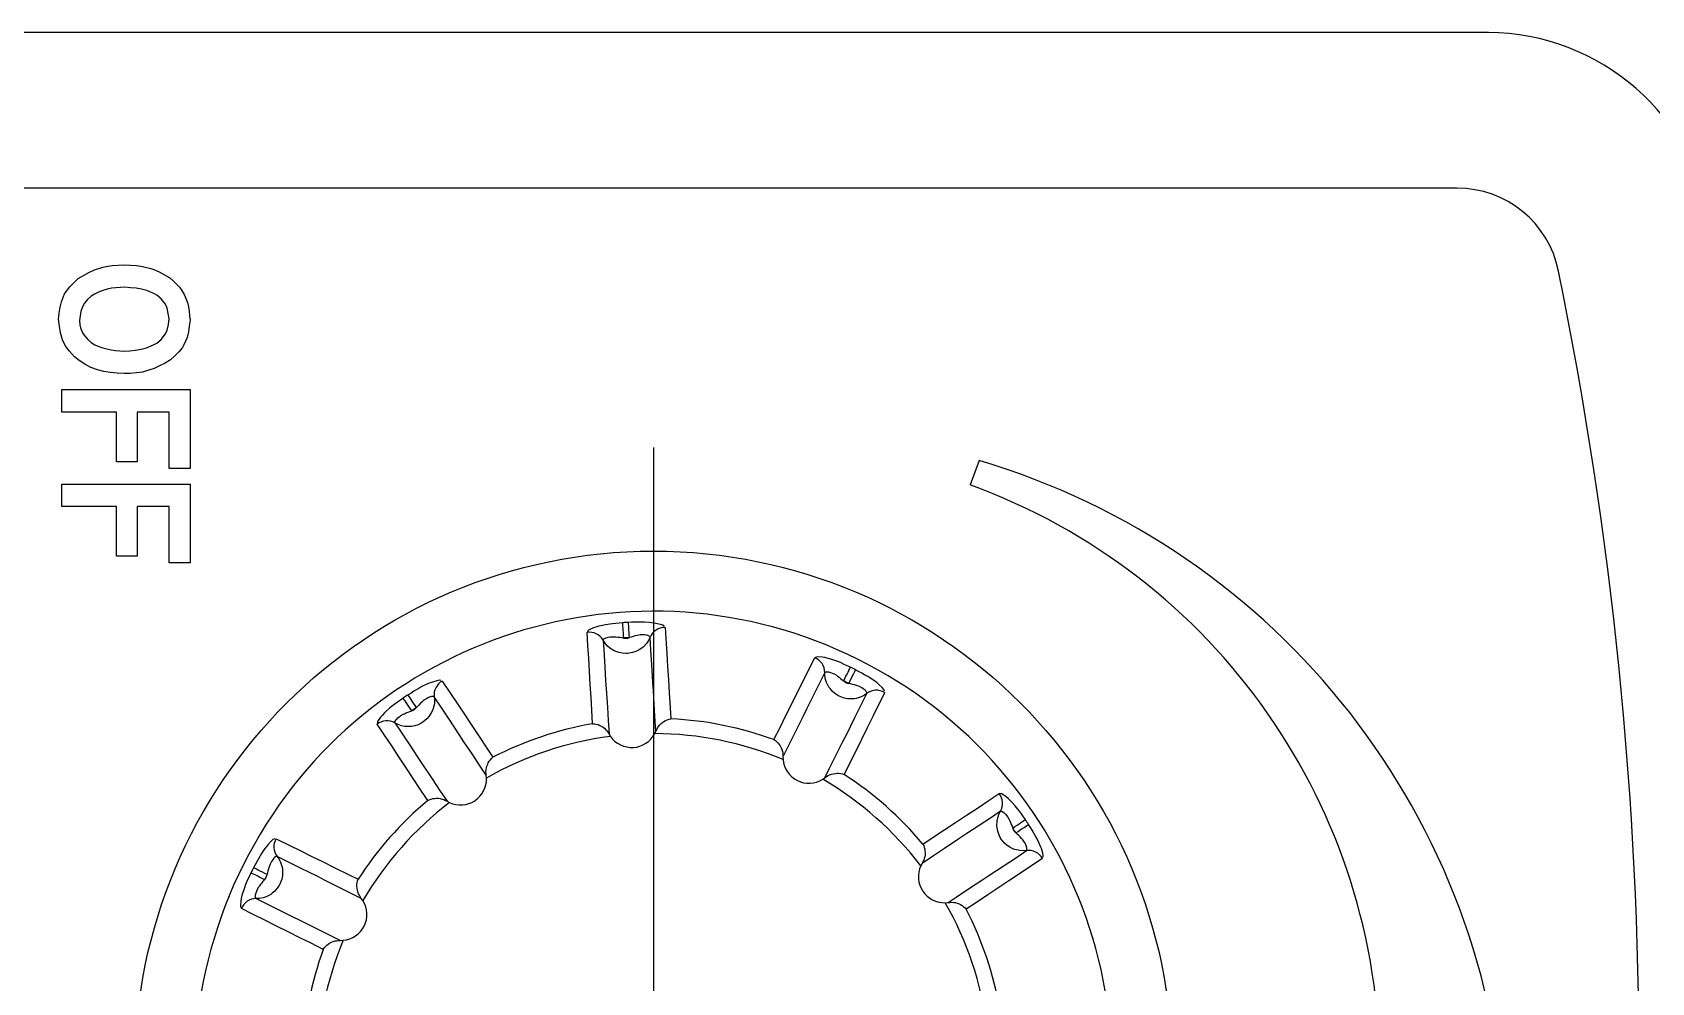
# Model space of a CAD drawing. Extents: x -57 to 333, y -79 to 81.
# Drawn here: x 245.22 to 276.43, y 63.13 to 81.45 of the extents above; entities that cross this region are included whole.
import ezdxf

# ---------------------------------------------------------------- set-up
doc = ezdxf.new("R2010")
doc.units = 0
doc.linetypes.add('CENTER', pattern=[50.8, 31.75, -6.35, 6.35, -6.35])
doc.layers.get('0').update_dxf_attribs({"linetype": 'CONTINUOUS'})
doc.layers.add('CENTER', color=1, linetype='CENTER')

msp = doc.modelspace()

# ---------------------------------------------------------------- linework, layer by layer
at = {"color": 7, "linetype": 'CONTINUOUS'}
for p, q in [((273.08, 81.452), (225.297, 81.452)), ((272.673, 78.452), (225.704, 78.452)), ((246.202, 76.767), (246.307, 76.823)), ((246.307, 76.823), (246.414, 76.873)), ((246.414, 76.873), (246.576, 76.929)), ((246.576, 76.929), (246.636, 76.942)), ((246.636, 76.942), (246.752, 76.959)), ((246.752, 76.959), (246.87, 76.968)), ((246.87, 76.968), (246.989, 76.973)), ((246.989, 76.973), (247.106, 76.967)), ((247.106, 76.967), (247.222, 76.957)), ((247.222, 76.957), (247.336, 76.942)), ((247.336, 76.942), (247.5, 76.902)), ((247.5, 76.902), (247.555, 76.882)), ((247.555, 76.882), (247.659, 76.835)), ((247.659, 76.835), (247.761, 76.78)), ((247.761, 76.78), (247.862, 76.722)), ((245.867, 76.459), (245.936, 76.546)), ((245.936, 76.546), (246.014, 76.628)), ((246.014, 76.628), (246.097, 76.707)), ((246.097, 76.707), (246.202, 76.767)), ((246.571, 76.48), (246.49, 76.448)), ((246.66, 76.505), (246.571, 76.48)), ((246.74, 76.52), (246.66, 76.505)), ((246.826, 76.53), (246.74, 76.52)), ((246.913, 76.537), (246.826, 76.53)), ((247, 76.541), (246.913, 76.537)), ((247.108, 76.532), (247, 76.541)), ((247.215, 76.52), (247.108, 76.532)), ((247.321, 76.503), (247.215, 76.52)), ((247.423, 76.476), (247.321, 76.503)), ((247.569, 76.413), (247.423, 76.476)), ((247.862, 76.722), (247.927, 76.666)), ((247.927, 76.666), (247.989, 76.608)), ((247.989, 76.608), (248.052, 76.54)), ((248.052, 76.54), (248.098, 76.477)), ((248.098, 76.477), (248.142, 76.403)), ((245.752, 76.153), (245.777, 76.262)), ((245.777, 76.262), (245.837, 76.411)), ((245.837, 76.411), (245.867, 76.459)), ((246.179, 76.162), (246.149, 76.074)), ((246.218, 76.231), (246.179, 76.162)), ((246.274, 76.299), (246.218, 76.231)), ((246.35, 76.366), (246.274, 76.299)), ((246.412, 76.408), (246.35, 76.366)), ((246.49, 76.448), (246.412, 76.408)), ((247.615, 76.385), (247.569, 76.413)), ((247.699, 76.316), (247.615, 76.385)), ((247.779, 76.212), (247.699, 76.316)), ((247.811, 76.14), (247.779, 76.212)), ((248.142, 76.403), (248.183, 76.312)), ((248.183, 76.312), (248.204, 76.245)), ((248.204, 76.245), (248.223, 76.162)), ((248.223, 76.162), (248.236, 76.077)), ((245.722, 75.924), (245.735, 76.039)), ((245.736, 75.792), (245.722, 75.924)), ((245.735, 76.039), (245.752, 76.153)), ((246.134, 75.988), (246.124, 75.9)), ((246.124, 75.9), (246.131, 75.818)), ((246.149, 76.074), (246.134, 75.988)), ((247.836, 76.037), (247.811, 76.14)), ((247.852, 75.93), (247.836, 76.037)), ((247.837, 75.82), (247.852, 75.93)), ((248.236, 76.077), (248.246, 75.992)), ((248.254, 75.906), (248.24, 75.792)), ((248.246, 75.992), (248.254, 75.906)), ((245.758, 75.662), (245.736, 75.792)), ((245.797, 75.528), (245.758, 75.662)), ((246.131, 75.818), (246.144, 75.756)), ((246.144, 75.756), (246.183, 75.661)), ((246.183, 75.661), (246.205, 75.624)), ((246.205, 75.624), (246.286, 75.531)), ((246.286, 75.531), (246.351, 75.478)), ((247.613, 75.465), (247.698, 75.535)), ((247.698, 75.535), (247.78, 75.642)), ((247.78, 75.642), (247.811, 75.715)), ((247.811, 75.715), (247.837, 75.82)), ((248.198, 75.574), (248.138, 75.427)), ((248.223, 75.681), (248.198, 75.574)), ((248.24, 75.792), (248.223, 75.681)), ((245.85, 75.42), (245.797, 75.528)), ((245.925, 75.312), (245.85, 75.42)), ((246.03, 75.2), (245.925, 75.312)), ((246.351, 75.478), (246.422, 75.433)), ((246.422, 75.433), (246.495, 75.398)), ((246.495, 75.398), (246.573, 75.371)), ((246.573, 75.371), (246.652, 75.35)), ((246.652, 75.35), (246.734, 75.335)), ((246.734, 75.335), (246.817, 75.323)), ((246.817, 75.323), (246.901, 75.314)), ((246.901, 75.314), (246.986, 75.307)), ((246.986, 75.307), (247.096, 75.315)), ((247.096, 75.315), (247.206, 75.327)), ((247.206, 75.327), (247.313, 75.345)), ((247.313, 75.345), (247.417, 75.372)), ((247.417, 75.372), (247.566, 75.436)), ((247.566, 75.436), (247.613, 75.465)), ((248.04, 75.295), (247.962, 75.215)), ((248.108, 75.38), (248.04, 75.295)), ((248.138, 75.427), (248.108, 75.38)), ((246.116, 75.128), (246.03, 75.2)), ((246.226, 75.054), (246.116, 75.128)), ((246.343, 74.994), (246.226, 75.054)), ((246.474, 74.946), (246.343, 74.994)), ((246.592, 74.917), (246.474, 74.946)), ((246.721, 74.896), (246.592, 74.917)), ((247.398, 74.919), (247.338, 74.906)), ((247.561, 74.974), (247.398, 74.919)), ((247.668, 75.024), (247.561, 74.974)), ((247.774, 75.079), (247.668, 75.024)), ((247.879, 75.138), (247.774, 75.079)), ((247.962, 75.215), (247.879, 75.138)), ((246.852, 74.883), (246.721, 74.896)), ((246.983, 74.874), (246.852, 74.883)), ((247.103, 74.88), (246.983, 74.874)), ((247.221, 74.889), (247.103, 74.88)), ((247.338, 74.906), (247.221, 74.889)), ((245.784, 74.566), (248.254, 74.566)), ((245.784, 74.134), (245.784, 74.566)), ((248.254, 74.566), (248.254, 73.045)), ((246.834, 74.134), (245.784, 74.134)), ((246.834, 73.173), (246.834, 74.134)), ((247.235, 74.134), (247.235, 73.173)), ((247.852, 74.134), (247.235, 74.134)), ((247.852, 73.045), (247.852, 74.134)), ((247.235, 73.173), (246.834, 73.173)), ((248.254, 73.045), (247.852, 73.045)), ((263.464, 73.198), (263.293, 72.728)), ((245.784, 72.745), (248.254, 72.745)), ((245.784, 72.312), (245.784, 72.745)), ((248.254, 72.745), (248.254, 71.224)), ((246.834, 72.312), (245.784, 72.312)), ((246.834, 71.352), (246.834, 72.312)), ((247.235, 72.312), (247.235, 71.352)), ((247.852, 72.312), (247.235, 72.312)), ((247.852, 71.224), (247.852, 72.312)), ((247.235, 71.352), (246.834, 71.352)), ((248.254, 71.224), (247.852, 71.224)), ((255.938, 69.926), (255.908, 69.885)), ((256.03, 69.971), (255.938, 69.926)), ((256.074, 69.985), (256.03, 69.971)), ((256.137, 70.004), (256.074, 69.985)), ((256.172, 70.013), (256.137, 70.004)), ((256.265, 70.033), (256.172, 70.013)), ((256.348, 70.046), (256.265, 70.033)), ((256.397, 70.052), (256.348, 70.046)), ((256.462, 70.059), (256.397, 70.052)), ((256.528, 70.065), (256.462, 70.059)), ((256.594, 70.071), (256.528, 70.065)), ((256.595, 70.056), (256.594, 70.071)), ((256.597, 70.034), (256.595, 70.056)), ((256.599, 70.004), (256.597, 70.034)), ((256.601, 69.967), (256.599, 70.004)), ((256.604, 69.925), (256.601, 69.967)), ((256.607, 69.878), (256.604, 69.925)), ((256.772, 70.08), (256.706, 70.078)), ((256.707, 70.063), (256.706, 70.078)), ((256.708, 70.041), (256.707, 70.063)), ((256.71, 70.011), (256.708, 70.041)), ((256.712, 69.974), (256.71, 70.011)), ((256.715, 69.932), (256.712, 69.974)), ((256.717, 69.885), (256.715, 69.932)), ((256.839, 70.082), (256.772, 70.08)), ((256.905, 70.083), (256.839, 70.082)), ((256.971, 70.083), (256.905, 70.083)), ((257.017, 70.082), (256.971, 70.083)), ((257.104, 70.077), (257.017, 70.082)), ((257.189, 70.066), (257.104, 70.077)), ((257.234, 70.058), (257.189, 70.066)), ((257.32, 70.038), (257.234, 70.058)), ((257.365, 70.024), (257.32, 70.038)), ((257.394, 70.003), (257.365, 70.024)), ((257.41, 69.979), (257.43, 69.669)), ((255.924, 69.63), (255.908, 69.885)), ((255.939, 69.382), (255.924, 69.63)), ((256.216, 69.736), (256.229, 69.758)), ((256.254, 69.68), (256.216, 69.736)), ((256.216, 69.736), (256.228, 69.548)), ((256.229, 69.758), (256.273, 69.781)), ((256.297, 69.627), (256.254, 69.68)), ((256.273, 69.781), (256.311, 69.791)), ((256.344, 69.584), (256.297, 69.627)), ((256.311, 69.791), (256.344, 69.798)), ((256.344, 69.798), (256.386, 69.801)), ((256.386, 69.801), (256.437, 69.801)), ((256.437, 69.801), (256.463, 69.799)), ((256.463, 69.799), (256.501, 69.795)), ((256.501, 69.795), (256.539, 69.79)), ((256.539, 69.79), (256.577, 69.784)), ((256.577, 69.784), (256.614, 69.777)), ((256.611, 69.828), (256.607, 69.878)), ((256.614, 69.777), (256.611, 69.828)), ((256.614, 69.777), (256.626, 69.775)), ((256.626, 69.775), (256.645, 69.773)), ((256.645, 69.773), (256.661, 69.773)), ((256.661, 69.773), (256.669, 69.773)), ((256.669, 69.773), (256.692, 69.777)), ((256.692, 69.777), (256.708, 69.78)), ((256.708, 69.78), (256.723, 69.784)), ((256.72, 69.835), (256.717, 69.885)), ((256.723, 69.784), (256.72, 69.835)), ((256.759, 69.795), (256.723, 69.784)), ((256.796, 69.806), (256.759, 69.795)), ((256.833, 69.817), (256.796, 69.806)), ((256.87, 69.825), (256.833, 69.817)), ((256.908, 69.832), (256.87, 69.825)), ((256.93, 69.835), (256.908, 69.832)), ((256.985, 69.838), (256.93, 69.835)), ((256.994, 69.607), (256.964, 69.583)), ((257.017, 69.836), (256.985, 69.838)), ((257.058, 69.677), (256.994, 69.607)), ((257.06, 69.83), (257.017, 69.836)), ((257.1, 69.741), (257.058, 69.677)), ((257.081, 69.825), (257.06, 69.83)), ((257.117, 69.806), (257.081, 69.825)), ((257.123, 69.792), (257.1, 69.741)), ((257.139, 69.534), (257.123, 69.792)), ((257.43, 69.669), (257.442, 69.476)), ((255.954, 69.131), (255.939, 69.382)), ((256.228, 69.548), (256.249, 69.218)), ((256.428, 69.532), (256.344, 69.584)), ((256.46, 69.518), (256.428, 69.532)), ((256.523, 69.496), (256.46, 69.518)), ((256.584, 69.484), (256.523, 69.496)), ((256.654, 69.478), (256.584, 69.484)), ((256.687, 69.479), (256.654, 69.478)), ((256.786, 69.495), (256.687, 69.479)), ((256.85, 69.517), (256.786, 69.495)), ((256.909, 69.546), (256.85, 69.517)), ((256.964, 69.583), (256.909, 69.546)), ((257.155, 69.275), (257.139, 69.534)), ((257.442, 69.476), (257.458, 69.225)), ((260.182, 69.167), (260.296, 69.395)), ((260.343, 69.416), (260.296, 69.395)), ((260.445, 69.409), (260.343, 69.416)), ((260.49, 69.399), (260.445, 69.409)), ((260.554, 69.384), (260.49, 69.399)), ((260.589, 69.374), (260.554, 69.384)), ((260.68, 69.345), (260.589, 69.374)), ((260.758, 69.315), (260.68, 69.345)), ((260.803, 69.296), (260.758, 69.315)), ((260.863, 69.269), (260.803, 69.296)), ((255.97, 68.879), (255.954, 69.131)), ((256.249, 69.218), (256.265, 68.96)), ((257.177, 68.92), (257.155, 69.275)), ((257.458, 69.225), (257.474, 68.973)), ((260.072, 68.944), (260.182, 69.167)), ((260.488, 69.112), (260.405, 68.944)), ((260.488, 69.112), (260.511, 69.125)), ((260.493, 69.045), (260.488, 69.112)), ((260.504, 68.978), (260.493, 69.045)), ((260.523, 68.917), (260.504, 68.978)), ((260.511, 69.125), (260.56, 69.123)), ((260.56, 69.123), (260.598, 69.113)), ((260.598, 69.113), (260.63, 69.102)), ((260.63, 69.102), (260.668, 69.084)), ((260.668, 69.084), (260.712, 69.058)), ((260.712, 69.058), (260.734, 69.044)), ((260.734, 69.044), (260.765, 69.021)), ((260.765, 69.021), (260.795, 68.998)), ((260.795, 68.998), (260.824, 68.973)), ((260.854, 68.949), (260.876, 68.995)), ((260.923, 69.241), (260.863, 69.269)), ((260.876, 68.995), (260.898, 69.04)), ((260.898, 69.04), (260.919, 69.082)), ((260.919, 69.082), (260.937, 69.12)), ((260.983, 69.213), (260.923, 69.241)), ((260.937, 69.12), (260.954, 69.153)), ((260.954, 69.153), (260.967, 69.18)), ((260.967, 69.18), (260.977, 69.2)), ((260.974, 68.946), (260.997, 68.991)), ((260.977, 69.2), (260.983, 69.213)), ((260.997, 68.991), (261.018, 69.032)), ((261.018, 69.032), (261.037, 69.07)), ((261.037, 69.07), (261.054, 69.103)), ((261.054, 69.103), (261.067, 69.13)), ((261.067, 69.13), (261.077, 69.15)), ((261.077, 69.15), (261.084, 69.163)), ((261.142, 69.132), (261.084, 69.163)), ((261.201, 69.101), (261.142, 69.132)), ((261.258, 69.069), (261.201, 69.101)), ((261.316, 69.035), (261.258, 69.069)), ((261.355, 69.011), (261.316, 69.035)), ((261.428, 68.963), (261.355, 69.011)), ((252.514, 68.716), (252.458, 68.681)), ((252.466, 68.669), (252.458, 68.681)), ((252.478, 68.65), (252.466, 68.669)), ((252.57, 68.751), (252.514, 68.716)), ((252.627, 68.785), (252.57, 68.751)), ((252.685, 68.818), (252.627, 68.785)), ((252.725, 68.84), (252.685, 68.818)), ((252.803, 68.879), (252.725, 68.84)), ((252.882, 68.912), (252.803, 68.879)), ((252.925, 68.928), (252.882, 68.912)), ((253.01, 68.953), (252.925, 68.928)), ((253.055, 68.964), (253.01, 68.953)), ((253.091, 68.96), (253.055, 68.964)), ((253.117, 68.947), (253.289, 68.689)), ((253.289, 68.689), (253.396, 68.528)), ((255.985, 68.628), (255.97, 68.879)), ((256.265, 68.96), (256.276, 68.798)), ((256.276, 68.798), (256.298, 68.443)), ((257.187, 68.758), (257.177, 68.92)), ((257.202, 68.499), (257.187, 68.758)), ((257.474, 68.973), (257.49, 68.722)), ((257.49, 68.722), (257.509, 68.43)), ((259.847, 68.494), (259.959, 68.719)), ((259.959, 68.719), (260.072, 68.944)), ((260.405, 68.944), (260.258, 68.648)), ((260.57, 68.83), (260.523, 68.917)), ((260.59, 68.802), (260.57, 68.83)), ((260.634, 68.751), (260.59, 68.802)), ((260.68, 68.71), (260.634, 68.751)), ((260.739, 68.67), (260.68, 68.71)), ((260.768, 68.655), (260.739, 68.67)), ((260.824, 68.973), (260.854, 68.949)), ((260.854, 68.949), (260.863, 68.941)), ((260.863, 68.941), (260.879, 68.93)), ((260.879, 68.93), (260.892, 68.922)), ((260.892, 68.922), (260.899, 68.918)), ((260.899, 68.918), (260.921, 68.909)), ((260.921, 68.909), (260.936, 68.905)), ((260.936, 68.905), (260.951, 68.9)), ((260.951, 68.9), (260.974, 68.946)), ((260.989, 68.892), (260.951, 68.9)), ((261.026, 68.883), (260.989, 68.892)), ((261.063, 68.874), (261.026, 68.883)), ((261.1, 68.862), (261.063, 68.874)), ((261.136, 68.849), (261.1, 68.862)), ((261.156, 68.841), (261.136, 68.849)), ((261.205, 68.816), (261.156, 68.841)), ((261.186, 68.475), (261.302, 68.707)), ((261.256, 68.675), (261.188, 68.64)), ((261.232, 68.799), (261.205, 68.816)), ((261.266, 68.772), (261.232, 68.799)), ((261.302, 68.707), (261.256, 68.675)), ((261.282, 68.757), (261.266, 68.772)), ((261.303, 68.723), (261.282, 68.757)), ((261.496, 68.912), (261.428, 68.963)), ((261.531, 68.882), (261.496, 68.912)), ((261.644, 68.726), (261.506, 68.448)), ((261.595, 68.822), (261.531, 68.882)), ((261.627, 68.787), (261.595, 68.822)), ((261.642, 68.754), (261.627, 68.787)), ((252.028, 68.358), (252.002, 68.333)), ((252.098, 68.422), (252.028, 68.358)), ((252.164, 68.475), (252.098, 68.422)), ((252.203, 68.504), (252.164, 68.475)), ((252.256, 68.543), (252.203, 68.504)), ((252.31, 68.581), (252.256, 68.543)), ((252.364, 68.619), (252.31, 68.581)), ((252.372, 68.607), (252.364, 68.619)), ((252.385, 68.588), (252.372, 68.607)), ((252.402, 68.563), (252.385, 68.588)), ((252.422, 68.533), (252.402, 68.563)), ((252.446, 68.497), (252.422, 68.533)), ((252.472, 68.459), (252.446, 68.497)), ((252.457, 68.348), (252.493, 68.362)), ((252.5, 68.417), (252.472, 68.459)), ((252.495, 68.625), (252.478, 68.65)), ((252.493, 68.362), (252.529, 68.375)), ((252.515, 68.594), (252.495, 68.625)), ((252.529, 68.375), (252.5, 68.417)), ((252.538, 68.559), (252.515, 68.594)), ((252.529, 68.375), (252.54, 68.379)), ((252.564, 68.519), (252.538, 68.559)), ((252.54, 68.379), (252.558, 68.387)), ((252.558, 68.387), (252.571, 68.394)), ((252.591, 68.478), (252.564, 68.519)), ((252.571, 68.394), (252.578, 68.399)), ((252.578, 68.399), (252.596, 68.413)), ((252.619, 68.435), (252.591, 68.478)), ((252.596, 68.413), (252.608, 68.424)), ((252.608, 68.424), (252.619, 68.435)), ((252.645, 68.463), (252.619, 68.435)), ((252.672, 68.491), (252.645, 68.463)), ((252.698, 68.518), (252.672, 68.491)), ((252.726, 68.544), (252.698, 68.518)), ((252.756, 68.569), (252.726, 68.544)), ((252.773, 68.582), (252.756, 68.569)), ((252.819, 68.613), (252.773, 68.582)), ((252.848, 68.627), (252.819, 68.613)), ((252.888, 68.643), (252.848, 68.627)), ((252.909, 68.649), (252.888, 68.643)), ((252.929, 68.381), (252.899, 68.321)), ((252.949, 68.651), (252.909, 68.649)), ((252.942, 68.417), (252.929, 68.381)), ((252.964, 68.51), (252.942, 68.417)), ((252.962, 68.642), (252.967, 68.586)), ((253.105, 68.426), (252.962, 68.642)), ((252.967, 68.586), (252.964, 68.51)), ((253.248, 68.21), (253.105, 68.426)), ((253.396, 68.528), (253.536, 68.318)), ((255.999, 68.388), (255.985, 68.628)), ((256.015, 68.125), (255.999, 68.388)), ((256.298, 68.443), (256.315, 68.184)), ((257.222, 68.169), (257.202, 68.499)), ((257.509, 68.43), (257.523, 68.219)), ((259.734, 68.268), (259.847, 68.494)), ((260.143, 68.416), (260.071, 68.27)), ((260.258, 68.648), (260.143, 68.416)), ((260.861, 68.619), (260.768, 68.655)), ((260.928, 68.606), (260.861, 68.619)), ((260.993, 68.601), (260.928, 68.606)), ((261.059, 68.605), (260.993, 68.601)), ((261.097, 68.612), (261.059, 68.605)), ((261.071, 68.244), (261.186, 68.475)), ((261.188, 68.64), (261.097, 68.612)), ((261.506, 68.448), (261.42, 68.274)), ((251.869, 68.166), (251.863, 68.115)), ((252.004, 67.902), (251.863, 68.115)), ((251.926, 68.251), (251.869, 68.166)), ((251.957, 68.285), (251.926, 68.251)), ((252.002, 68.333), (251.957, 68.285)), ((252.204, 68.166), (252.231, 68.207)), ((252.205, 68.14), (252.204, 68.166)), ((252.265, 68.111), (252.205, 68.14)), ((252.205, 68.14), (252.309, 67.983)), ((252.231, 68.207), (252.259, 68.235)), ((252.259, 68.235), (252.284, 68.257)), ((252.329, 68.086), (252.265, 68.111)), ((252.284, 68.257), (252.319, 68.282)), ((252.319, 68.282), (252.363, 68.307)), ((252.391, 68.073), (252.329, 68.086)), ((252.363, 68.307), (252.387, 68.318)), ((252.387, 68.318), (252.422, 68.334)), ((252.489, 68.069), (252.391, 68.073)), ((252.422, 68.334), (252.457, 68.348)), ((252.524, 68.073), (252.489, 68.069)), ((252.59, 68.086), (252.524, 68.073)), ((252.649, 68.105), (252.59, 68.086)), ((252.712, 68.136), (252.649, 68.105)), ((252.741, 68.154), (252.712, 68.136)), ((252.818, 68.216), (252.741, 68.154)), ((252.863, 68.268), (252.818, 68.216)), ((252.899, 68.321), (252.863, 68.268)), ((253.444, 67.914), (253.248, 68.21)), ((253.536, 68.318), (253.675, 68.109)), ((253.675, 68.109), (253.815, 67.899)), ((256.015, 68.125), (256.049, 68.123)), ((256.049, 68.123), (256.085, 68.116)), ((256.085, 68.116), (256.12, 68.106)), ((256.12, 68.106), (256.153, 68.093)), ((256.153, 68.093), (256.179, 68.08)), ((256.179, 68.08), (256.215, 68.057)), ((256.215, 68.057), (256.243, 68.036)), ((256.315, 68.184), (256.331, 67.926)), ((257.234, 67.982), (257.222, 68.169)), ((257.249, 68.014), (257.266, 68.045)), ((257.266, 68.045), (257.283, 68.071)), ((257.283, 68.071), (257.308, 68.102)), ((257.308, 68.102), (257.333, 68.127)), ((257.333, 68.127), (257.366, 68.154)), ((257.366, 68.154), (257.39, 68.17)), ((257.39, 68.17), (257.422, 68.187)), ((257.422, 68.187), (257.454, 68.201)), ((257.454, 68.201), (257.489, 68.213)), ((257.489, 68.213), (257.523, 68.219)), ((259.509, 67.818), (259.627, 68.053)), ((259.627, 68.053), (259.734, 68.268)), ((260.071, 68.27), (259.913, 67.951)), ((260.912, 67.925), (261.071, 68.244)), ((261.308, 68.048), (261.197, 67.823)), ((261.42, 68.274), (261.308, 68.048)), ((252.141, 67.695), (252.004, 67.902)), ((252.309, 67.983), (252.492, 67.708)), ((253.534, 67.778), (253.444, 67.914)), ((253.677, 67.562), (253.534, 67.778)), ((253.815, 67.899), (253.977, 67.655)), ((256.243, 68.036), (256.271, 68.008)), ((256.271, 68.008), (256.291, 67.984)), ((256.291, 67.984), (256.312, 67.955)), ((256.312, 67.955), (256.331, 67.926)), ((256.331, 67.926), (256.359, 67.88)), ((257.212, 67.933), (257.234, 67.982)), ((257.234, 67.982), (257.249, 68.014)), ((259.509, 67.818), (259.537, 67.799)), ((259.537, 67.799), (259.565, 67.775)), ((259.565, 67.775), (259.59, 67.749)), ((259.59, 67.749), (259.612, 67.721)), ((259.913, 67.951), (259.798, 67.719)), ((260.724, 67.548), (260.84, 67.78)), ((260.84, 67.78), (260.912, 67.925)), ((261.197, 67.823), (261.085, 67.597)), ((252.28, 67.485), (252.141, 67.695)), ((252.419, 67.275), (252.28, 67.485)), ((252.492, 67.708), (252.635, 67.492)), ((252.635, 67.492), (252.725, 67.357)), ((253.859, 67.286), (253.677, 67.562)), ((253.977, 67.655), (254.094, 67.48)), ((254.023, 67.401), (254.044, 67.43)), ((254.044, 67.43), (254.069, 67.457)), ((254.069, 67.457), (254.094, 67.48)), ((259.612, 67.721), (259.628, 67.697)), ((259.628, 67.697), (259.648, 67.659)), ((259.648, 67.659), (259.661, 67.626)), ((259.661, 67.626), (259.672, 67.588)), ((259.672, 67.588), (259.678, 67.558)), ((259.678, 67.558), (259.681, 67.522)), ((259.681, 67.522), (259.683, 67.487)), ((259.798, 67.719), (259.683, 67.487)), ((259.683, 67.487), (259.685, 67.433)), ((260.576, 67.252), (260.724, 67.548)), ((261.085, 67.597), (260.955, 67.334)), ((252.558, 67.065), (252.419, 67.275)), ((252.725, 67.357), (252.922, 67.061)), ((253.963, 67.13), (253.859, 67.286)), ((253.959, 67.201), (253.961, 67.232)), ((253.96, 67.165), (253.959, 67.201)), ((253.963, 67.13), (253.96, 67.165)), ((253.961, 67.232), (253.967, 67.271)), ((253.968, 67.076), (253.963, 67.13)), ((253.967, 67.271), (253.976, 67.305)), ((253.976, 67.305), (253.992, 67.345)), ((253.992, 67.345), (254.004, 67.371)), ((254.004, 67.371), (254.023, 67.401)), ((260.493, 67.084), (260.576, 67.252)), ((260.493, 67.084), (260.522, 67.104)), ((260.522, 67.104), (260.552, 67.123)), ((260.552, 67.123), (260.58, 67.137)), ((260.58, 67.137), (260.617, 67.151)), ((260.617, 67.151), (260.651, 67.16)), ((260.651, 67.16), (260.693, 67.167)), ((260.693, 67.167), (260.722, 67.169)), ((260.722, 67.169), (260.758, 67.168)), ((260.758, 67.168), (260.793, 67.164)), ((260.793, 67.164), (260.829, 67.156)), ((260.829, 67.156), (260.861, 67.145)), ((260.955, 67.334), (260.861, 67.145)), ((252.691, 66.864), (252.558, 67.065)), ((252.836, 66.644), (252.691, 66.864)), ((252.922, 67.061), (253.066, 66.846)), ((253.066, 66.846), (253.209, 66.63)), ((260.449, 67.053), (260.493, 67.084)), ((252.836, 66.644), (252.866, 66.659)), ((252.866, 66.659), (252.901, 66.672)), ((252.901, 66.672), (252.936, 66.68)), ((252.936, 66.68), (252.971, 66.685)), ((252.971, 66.685), (253, 66.687)), ((253, 66.687), (253.043, 66.686)), ((253.043, 66.686), (253.078, 66.681)), ((253.078, 66.681), (253.116, 66.671)), ((253.116, 66.671), (253.145, 66.661)), ((253.145, 66.661), (253.178, 66.646)), ((253.178, 66.646), (253.209, 66.63)), ((253.209, 66.63), (253.257, 66.604)), ((263.221, 66.36), (263.432, 66.499)), ((263.432, 66.499), (263.639, 66.636)), ((263.639, 66.636), (263.852, 66.777)), ((263.902, 66.772), (263.852, 66.777)), ((263.987, 66.715), (263.902, 66.772)), ((264.021, 66.684), (263.987, 66.715)), ((264.069, 66.638), (264.021, 66.684)), ((264.095, 66.613), (264.069, 66.638)), ((264.158, 66.542), (264.095, 66.613)), ((264.211, 66.477), (264.158, 66.542)), ((262.801, 66.082), (263.011, 66.221)), ((263.011, 66.221), (263.221, 66.36)), ((263.719, 66.332), (263.445, 66.149)), ((263.876, 66.436), (263.719, 66.332)), ((263.806, 66.151), (263.809, 66.249)), ((263.809, 66.249), (263.822, 66.312)), ((263.822, 66.312), (263.847, 66.376)), ((263.847, 66.376), (263.876, 66.436)), ((263.876, 66.436), (263.902, 66.436)), ((263.902, 66.436), (263.944, 66.409)), ((263.944, 66.409), (263.972, 66.381)), ((263.972, 66.381), (263.994, 66.356)), ((263.994, 66.356), (264.018, 66.321)), ((264.018, 66.321), (264.043, 66.277)), ((264.043, 66.277), (264.055, 66.254)), ((264.055, 66.254), (264.07, 66.219)), ((264.07, 66.219), (264.085, 66.183)), ((264.085, 66.183), (264.098, 66.148)), ((264.154, 66.14), (264.195, 66.168)), ((264.195, 66.168), (264.234, 66.194)), ((264.241, 66.438), (264.211, 66.477)), ((264.234, 66.194), (264.269, 66.218)), ((264.279, 66.384), (264.241, 66.438)), ((264.269, 66.218), (264.3, 66.239)), ((264.318, 66.33), (264.279, 66.384)), ((264.3, 66.239), (264.325, 66.255)), ((264.355, 66.276), (264.318, 66.33)), ((264.325, 66.255), (264.343, 66.268)), ((264.343, 66.268), (264.355, 66.276)), ((264.387, 66.162), (264.405, 66.174)), ((264.405, 66.174), (264.417, 66.182)), ((264.453, 66.126), (264.417, 66.182)), ((249.819, 65.859), (249.758, 65.794)), ((249.853, 65.891), (249.819, 65.859)), ((249.886, 65.906), (249.853, 65.891)), ((249.915, 65.907), (250.193, 65.77)), ((262.381, 65.805), (262.6, 65.95)), ((262.6, 65.95), (262.801, 66.082)), ((263.093, 65.915), (262.798, 65.718)), ((263.229, 66.005), (263.093, 65.915)), ((263.445, 66.149), (263.229, 66.005)), ((263.809, 66.116), (263.806, 66.151)), ((263.822, 66.051), (263.809, 66.116)), ((263.842, 65.992), (263.822, 66.051)), ((263.872, 65.928), (263.842, 65.992)), ((263.89, 65.9), (263.872, 65.928)), ((263.953, 65.822), (263.89, 65.9)), ((264.098, 66.148), (264.111, 66.112)), ((264.111, 66.112), (264.154, 66.14)), ((264.111, 66.112), (264.115, 66.1)), ((264.115, 66.1), (264.123, 66.083)), ((264.123, 66.083), (264.131, 66.069)), ((264.131, 66.069), (264.135, 66.062)), ((264.135, 66.062), (264.15, 66.044)), ((264.15, 66.044), (264.16, 66.032)), ((264.16, 66.032), (264.171, 66.021)), ((264.171, 66.021), (264.214, 66.049)), ((264.2, 65.995), (264.171, 66.021)), ((264.227, 65.969), (264.2, 65.995)), ((264.214, 66.049), (264.256, 66.076)), ((264.255, 65.942), (264.227, 65.969)), ((264.281, 65.914), (264.255, 65.942)), ((264.256, 66.076), (264.295, 66.102)), ((264.306, 65.885), (264.281, 65.914)), ((264.295, 66.102), (264.33, 66.125)), ((264.319, 65.867), (264.306, 65.885)), ((264.349, 65.821), (264.319, 65.867)), ((264.33, 66.125), (264.361, 66.145)), ((264.361, 66.145), (264.387, 66.162)), ((264.487, 66.07), (264.453, 66.126)), ((264.522, 66.013), (264.487, 66.07)), ((264.554, 65.956), (264.522, 66.013)), ((264.577, 65.915), (264.554, 65.956)), ((264.615, 65.837), (264.577, 65.915)), ((249.605, 65.579), (249.572, 65.522)), ((249.629, 65.619), (249.605, 65.579)), ((249.677, 65.691), (249.629, 65.619)), ((249.729, 65.76), (249.677, 65.691)), ((249.758, 65.794), (249.729, 65.76)), ((249.884, 65.545), (249.869, 65.53)), ((249.917, 65.567), (249.884, 65.545)), ((249.933, 65.566), (249.965, 65.52)), ((250.165, 65.45), (249.933, 65.566)), ((250.193, 65.77), (250.366, 65.684)), ((250.366, 65.684), (250.592, 65.572)), ((250.592, 65.572), (250.818, 65.46)), ((262.582, 65.575), (262.366, 65.431)), ((262.381, 65.805), (262.396, 65.774)), ((262.396, 65.774), (262.408, 65.739)), ((262.408, 65.739), (262.416, 65.705)), ((262.417, 65.563), (262.408, 65.524)), ((262.416, 65.705), (262.421, 65.669)), ((262.422, 65.598), (262.417, 65.563)), ((262.421, 65.669), (262.423, 65.64)), ((262.423, 65.64), (262.422, 65.598)), ((262.798, 65.718), (262.582, 65.575)), ((264.004, 65.777), (263.953, 65.822)), ((264.058, 65.741), (264.004, 65.777)), ((264.117, 65.712), (264.058, 65.741)), ((264.154, 65.698), (264.117, 65.712)), ((264.246, 65.677), (264.154, 65.698)), ((264.163, 65.535), (264.379, 65.678)), ((264.323, 65.673), (264.246, 65.677)), ((264.379, 65.678), (264.323, 65.673)), ((264.364, 65.793), (264.349, 65.821)), ((264.38, 65.752), (264.364, 65.793)), ((264.386, 65.731), (264.38, 65.752)), ((264.387, 65.691), (264.386, 65.731)), ((264.649, 65.759), (264.615, 65.837)), ((264.664, 65.716), (264.649, 65.759)), ((264.69, 65.631), (264.664, 65.716)), ((264.7, 65.585), (264.69, 65.631)), ((264.697, 65.549), (264.7, 65.585)), ((249.427, 65.247), (249.399, 65.187)), ((249.44, 65.24), (249.427, 65.247)), ((249.46, 65.23), (249.44, 65.24)), ((249.508, 65.406), (249.477, 65.347)), ((249.49, 65.341), (249.477, 65.347)), ((249.51, 65.331), (249.49, 65.341)), ((249.539, 65.464), (249.508, 65.406)), ((249.537, 65.317), (249.51, 65.331)), ((249.57, 65.301), (249.537, 65.317)), ((249.572, 65.522), (249.539, 65.464)), ((249.608, 65.281), (249.57, 65.301)), ((249.65, 65.26), (249.608, 65.281)), ((249.694, 65.238), (249.65, 65.26)), ((249.74, 65.215), (249.694, 65.238)), ((249.748, 65.252), (249.74, 65.215)), ((249.757, 65.29), (249.748, 65.252)), ((249.767, 65.327), (249.757, 65.29)), ((249.778, 65.363), (249.767, 65.327)), ((249.791, 65.399), (249.778, 65.363)), ((249.799, 65.419), (249.791, 65.399)), ((249.824, 65.469), (249.799, 65.419)), ((249.841, 65.496), (249.824, 65.469)), ((249.869, 65.53), (249.841, 65.496)), ((249.965, 65.52), (250.001, 65.452)), ((250.001, 65.452), (250.029, 65.361)), ((250.029, 65.361), (250.035, 65.323)), ((250.035, 65.323), (250.039, 65.257)), ((250.039, 65.257), (250.035, 65.192)), ((250.397, 65.335), (250.165, 65.45)), ((250.715, 65.176), (250.397, 65.335)), ((250.818, 65.46), (251.043, 65.348)), ((251.043, 65.348), (251.306, 65.219)), ((262.366, 65.431), (262.341, 65.384)), ((262.382, 65.463), (262.366, 65.431)), ((262.397, 65.495), (262.382, 65.463)), ((262.408, 65.524), (262.397, 65.495)), ((263.65, 65.196), (263.947, 65.392)), ((263.947, 65.392), (264.163, 65.535)), ((264.264, 65.244), (264.055, 65.105)), ((264.425, 65.352), (264.264, 65.244)), ((264.684, 65.524), (264.425, 65.352)), ((249.295, 64.943), (249.266, 64.853)), ((249.326, 65.021), (249.295, 64.943)), ((249.345, 65.066), (249.326, 65.021)), ((249.371, 65.127), (249.345, 65.066)), ((249.399, 65.187), (249.371, 65.127)), ((249.488, 65.217), (249.46, 65.23)), ((249.521, 65.201), (249.488, 65.217)), ((249.559, 65.182), (249.521, 65.201)), ((249.539, 64.893), (249.556, 64.932)), ((249.556, 64.932), (249.582, 64.976)), ((249.601, 65.162), (249.559, 65.182)), ((249.582, 64.976), (249.597, 64.997)), ((249.597, 64.997), (249.619, 65.028)), ((249.646, 65.14), (249.601, 65.162)), ((249.619, 65.028), (249.643, 65.059)), ((249.643, 65.059), (249.667, 65.088)), ((249.692, 65.117), (249.646, 65.14)), ((249.667, 65.088), (249.692, 65.117)), ((249.692, 65.117), (249.7, 65.127)), ((249.7, 65.127), (249.711, 65.142)), ((249.711, 65.142), (249.719, 65.156)), ((249.719, 65.156), (249.722, 65.163)), ((249.722, 65.163), (249.731, 65.185)), ((249.731, 65.185), (249.736, 65.2)), ((249.736, 65.2), (249.74, 65.215)), ((249.93, 64.944), (249.889, 64.898)), ((249.97, 65.002), (249.93, 64.944)), ((249.986, 65.032), (249.97, 65.002)), ((250.021, 65.125), (249.986, 65.032)), ((250.035, 65.192), (250.021, 65.125)), ((250.86, 65.103), (250.715, 65.176)), ((251.092, 64.988), (250.86, 65.103)), ((251.388, 64.84), (251.092, 64.988)), ((251.306, 65.219), (251.495, 65.125)), ((251.472, 65.022), (251.476, 65.057)), ((251.472, 64.986), (251.472, 65.022)), ((251.473, 64.957), (251.472, 64.986)), ((251.48, 64.915), (251.473, 64.957)), ((251.476, 65.057), (251.484, 65.093)), ((251.484, 65.093), (251.495, 65.125)), ((263.022, 64.781), (263.298, 64.964)), ((263.298, 64.964), (263.514, 65.106)), ((263.514, 65.106), (263.65, 65.196)), ((263.845, 64.965), (263.635, 64.825)), ((264.055, 65.105), (263.845, 64.965)), ((249.231, 64.708), (249.225, 64.607)), ((249.241, 64.754), (249.231, 64.708)), ((249.256, 64.818), (249.241, 64.754)), ((249.266, 64.853), (249.256, 64.818)), ((249.515, 64.774), (249.518, 64.824)), ((249.528, 64.752), (249.515, 64.774)), ((249.518, 64.824), (249.528, 64.862)), ((249.528, 64.862), (249.539, 64.893)), ((249.595, 64.757), (249.528, 64.752)), ((249.528, 64.752), (249.697, 64.668)), ((249.663, 64.768), (249.595, 64.757)), ((249.723, 64.787), (249.663, 64.768)), ((249.697, 64.668), (249.993, 64.522)), ((249.81, 64.833), (249.723, 64.787)), ((249.839, 64.854), (249.81, 64.833)), ((249.889, 64.898), (249.839, 64.854)), ((251.556, 64.756), (251.388, 64.84)), ((251.489, 64.881), (251.48, 64.915)), ((251.503, 64.844), (251.489, 64.881)), ((251.518, 64.816), (251.503, 64.844)), ((251.536, 64.786), (251.518, 64.816)), ((251.556, 64.756), (251.536, 64.786)), ((251.587, 64.713), (251.556, 64.756)), ((262.813, 64.672), (262.866, 64.678)), ((262.866, 64.678), (263.022, 64.781)), ((262.866, 64.678), (262.902, 64.68)), ((262.902, 64.68), (262.937, 64.681)), ((262.937, 64.681), (262.968, 64.68)), ((262.968, 64.68), (263.007, 64.674)), ((263.007, 64.674), (263.042, 64.664)), ((263.042, 64.664), (263.081, 64.649)), ((263.081, 64.649), (263.107, 64.636)), ((263.107, 64.636), (263.138, 64.618)), ((263.138, 64.618), (263.166, 64.596)), ((263.392, 64.663), (263.216, 64.546)), ((263.635, 64.825), (263.392, 64.663)), ((249.225, 64.607), (249.245, 64.56)), ((249.474, 64.446), (249.245, 64.56)), ((249.696, 64.335), (249.474, 64.446)), ((249.921, 64.223), (249.696, 64.335)), ((249.993, 64.522), (250.225, 64.407)), ((250.225, 64.407), (250.371, 64.334)), ((250.371, 64.334), (250.689, 64.177)), ((263.166, 64.596), (263.194, 64.572)), ((263.194, 64.572), (263.216, 64.546)), ((250.147, 64.11), (249.921, 64.223)), ((250.372, 63.998), (250.147, 64.11)), ((250.587, 63.89), (250.372, 63.998)), ((250.689, 64.177), (250.921, 64.062)), ((250.921, 64.062), (251.154, 63.947)), ((250.823, 63.773), (250.587, 63.89)), ((250.823, 63.773), (250.842, 63.801)), ((250.842, 63.801), (250.866, 63.829)), ((250.866, 63.829), (250.892, 63.853)), ((250.892, 63.853), (250.92, 63.875)), ((250.92, 63.875), (250.944, 63.891)), ((250.944, 63.891), (250.981, 63.911)), ((250.981, 63.911), (251.014, 63.925)), ((251.014, 63.925), (251.052, 63.936)), ((251.052, 63.936), (251.083, 63.941)), ((251.083, 63.941), (251.118, 63.945)), ((251.118, 63.945), (251.154, 63.947)), ((251.154, 63.947), (251.207, 63.948))]:
    msp.add_line(p, q, dxfattribs=at)
msp.add_circle((257.188, 61.452), 10, dxfattribs=at)
for centre, radius, start, end in [((273.234, 77.046), 4.409, 10.9042, 92.0035), ((272.673, 76.452), 2, 11.5369, 90), ((199.188, 61.452), 77, 348.46304, 11.53696), ((259.437, 59.601), 14.181, 291.6153, 73.5033), ((259.188, 61.452), 12, 290, 70), ((257.188, 61.452), 8.84, 246.8136, 240.3288), ((257.193, 61.375), 8.717, 93.2009, 93.9408), ((257.402, 69.678), 0.301, 88.4359, 157.7184), ((255.954, 69.588), 0.301, 29.4241, 98.7067), ((257.189, 61.438), 8.359, 93.2, 93.9453), ((260.187, 69.115), 0.301, 359.4241, 68.7067), ((257.154, 61.383), 8.717, 63.2009, 63.9408), ((257.231, 61.387), 8.717, 123.2008, 123.9408), ((253.26, 68.683), 0.301, 118.4359, 187.7184), ((257.182, 61.439), 8.359, 63.2, 63.9453), ((261.486, 68.469), 0.301, 58.4359, 127.7184), ((257.196, 61.44), 8.359, 123.1999, 123.9452), ((252.051, 67.881), 0.301, 59.424, 128.7066), ((257.188, 61.452), 6.775, 99.9708, 117.1717), ((257.188, 61.452), 6.775, 69.9708, 87.1716), ((257.188, 61.452), 6.481, 97.3478, 119.7947), ((256.769, 68.166), 0.5, 214.9471, 332.1952), ((257.188, 61.452), 6.481, 67.3477, 89.7947), ((260.183, 67.476), 0.5, 184.9471, 302.1951), ((257.188, 61.452), 6.775, 39.9706, 57.1718), ((253.468, 67.057), 0.5, 244.947, 2.1951), ((257.188, 61.452), 6.481, 37.3477, 59.7947), ((257.188, 61.452), 6.775, 129.9708, 147.1716), ((257.188, 61.452), 6.481, 127.3478, 149.7946), ((263.617, 66.589), 0.301, 329.4241, 38.7067), ((257.124, 61.409), 8.717, 33.2009, 33.9408), ((250.171, 65.75), 0.301, 148.4359, 217.7184), ((257.177, 61.444), 8.359, 33.1999, 33.9453), ((264.419, 65.38), 0.301, 28.4359, 97.7184), ((257.258, 61.417), 8.717, 153.2008, 153.9408), ((262.794, 65.172), 0.5, 154.9471, 272.1951), ((257.201, 61.446), 8.359, 153.1999, 153.9453), ((249.525, 64.451), 0.301, 89.424, 158.7066), ((251.164, 64.446), 0.5, 274.947, 32.1951), ((257.188, 61.452), 6.481, 7.3478, 29.7946), ((257.188, 61.452), 6.776, 9.971, 27.1714), ((257.188, 61.452), 6.775, 159.9706, 177.1718), ((257.188, 61.452), 6.481, 157.3477, 179.7946)]:
    msp.add_arc(centre, radius, start, end, dxfattribs=at)
at = {"layer": 'CENTER', "color": 1, "linetype": 'CENTER'}
msp.add_line((257.188, 73.452), (257.188, 49.452), dxfattribs=at)

doc.saveas('drawing.dxf')
